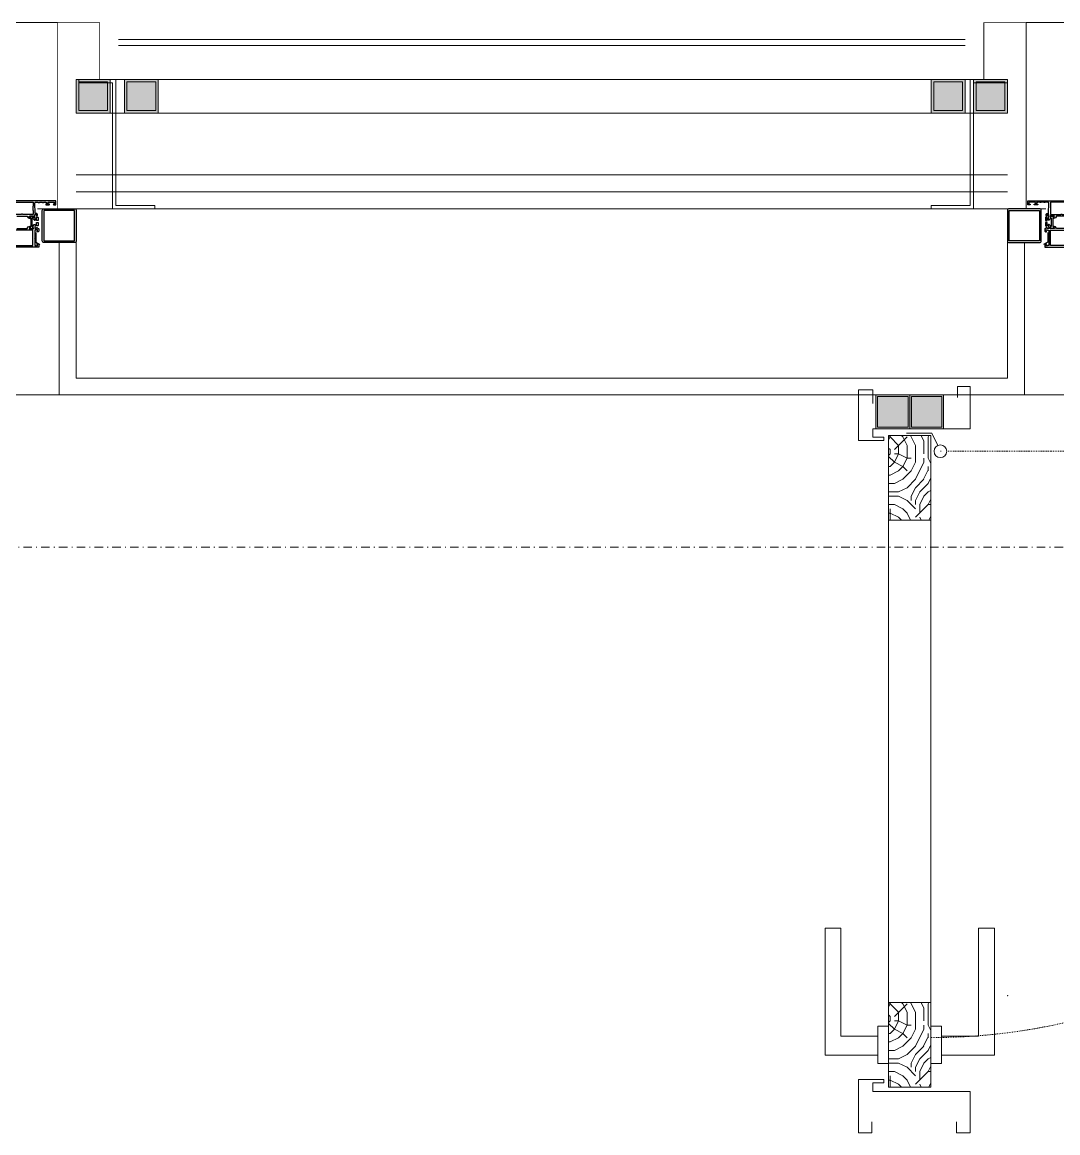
# Model space of a CAD drawing. Extents: x -1907 to 11890, y 0 to 8298.
# Drawn here: x 9538.7 to 9661, y 3676.7 to 3807.9 of the extents above; entities that cross this region are included whole.
import ezdxf

# ---------------------------------------------------------------- set-up
doc = ezdxf.new("R2010")
doc.units = 0
doc.header["$MEASUREMENT"] = 0
doc.linetypes.add('DASHDOT', pattern=[1, 0.5, -0.25, 0, -0.25])
doc.linetypes.add('DOT2', pattern=[0.125, 0, -0.125])
doc.layers.get('0').update_dxf_attribs({"color": 9, "lineweight": 9})
for name, color, linetype, lineweight in [('00', 9, 'Continuous', 9), ('06C', 9, 'Continuous', 9), ('06D', 9, 'Continuous', 9), ('09', 9, 'Continuous', 9), ('10', 9, 'Continuous', 9), ('12', 9, 'Continuous', 9), ('14', 9, 'Continuous', 9), ('20', 9, 'DOT2', 9), ('24', 9, 'DASHDOT', 9), ('33', 9, 'BATTING', 9)]:
    doc.layers.add(name, color=color, linetype=linetype, lineweight=lineweight)
doc.linetypes.add('BATTING', pattern='A,0.0001,-0.1,[134,ltypeshp.shx,S=0.1,R=0,X=-0.1,Y=0],-0.2,[134,ltypeshp.shx,S=0.1,R=180,X=0.1,Y=0],-0.1', length=0.4001)

# ---------------------------------------------------------------- blocks, each defined once
blk = doc.blocks.new('p-kapı kolu')
for points in [[(2.2, 0), (2.2, -1.25), (-2.2, -1.25), (-2.2, 0), (2.2, 0)], [(1.225, -1.25), (1.225, -7.5), (-13.775, -7.5), (-13.775, -5.625), (-1.025, -5.625), (-1.025, -5.625), (-1.025, -1.25), (1.225, -1.25)]]:
    blk.add_lwpolyline(points)
blk = doc.blocks.new('*U69')
at = {"layer": '09'}
h = blk.add_hatch(dxfattribs=at)
h.set_pattern_fill('LOGEND', color=256, scale=10, style=0)
h.set_pattern_definition([(7e-15, (-99162.212, -3118.098), (10, 10), [3, -7]), (7e-15, (-99162.212, -3117.598), (10, 10), [3, -7]), (7e-15, (-99161.712, -3116.598), (10, 10), [2, -8]), (7e-15, (-99161.212, -3115.598), (10, 10), [1.5, -8.5]), (7e-15, (-99161.212, -3114.598), (10, 10), [1, -9]), (7e-15, (-99163.712, -3113.598), (10, 10), [0.5, -2.5, 0.5, -6.5]), (7e-15, (-99162.212, -3113.098), (10, 10), [0.5, -4, 1.5, -4]), (7e-15, (-99160.212, -3112.598), (10, 10), [0.5, -0.5, 0.5, -8.5]), (7e-15, (-99160.712, -3112.098), (10, 10), [0.5, -9.5]), (7e-15, (-99161.212, -3111.098), (10, 10), [1.5, -8.5]), (7e-15, (-99161.212, -3110.098), (10, 10), [2, -8]), (7e-15, (-99161.712, -3109.098), (10, 10), [2.5, -3, 0.5, -4]), (90, (-99165.712, -3115.098), (-10, 10), [0.5, -1, 2.5, -6]), (90, (-99165.212, -3114.098), (-10, 10), [0.5, -0.5, 1.5, -7.5]), (90, (-99164.712, -3110.098), (-10, 10), [1, -9]), (90, (-99164.212, -3114.098), (-10, 10), [2, -3, 0.5, -4.5]), (90, (-99163.712, -3108.598), (-10, 10), [0.5, -9.5]), (90, (-99163.212, -3113.598), (-10, 10), [1.5, -8.5]), (90, (-99162.212, -3113.098), (-10, 10), [1, -9]), (90, (-99161.212, -3113.098), (-10, 10), [0.5, -1.5, 1.5, -6.5]), (90, (-99160.712, -3112.598), (-10, 10), [0.5, -9.5]), (90, (-99160.212, -3114.598), (-10, 10), [1.4, -8.6]), (90, (-99159.712, -3116.598), (-10, 10), [1, -9]), (90, (-99158.712, -3112.598), (-10, 10), [0.5, -9.5]), (90, (-99157.712, -3113.098), (-10, 10), [1.5, -8.5]), (90, (-99156.712, -3113.098), (-10, 10), [1.5, -8.5]), (45, (-99158.212, -3117.0976), (1e-15, 10), [0.7071, -0.7071, 0.7071, -12.0208356]), (45, (-99160.212, -3114.5976), (1e-15, 10), [1.4142, -12.7279356]), (45, (-99164.212, -3109.5976), (1e-15, 10), [1.4142, -12.7279356]), (45, (-99162.212, -3112.0976), (1e-15, 10), [1.4142, -12.7279356]), (45, (-99161.712, -3114.0976), (1e-15, 10), [1.4142, -12.7279356]), (45, (-99158.712, -3116.0976), (1e-15, 10), [1.4142, -12.7279356]), (45, (-99159.712, -3115.5976), (1e-15, 10), [2.12132, -12.0208156]), (45, (-99162.712, -3111.0976), (1e-15, 10), [0.7071, -13.4350356]), (45, (-99163.212, -3110.0976), (1e-15, 10), [0.7071, -13.4350356]), (45, (-99159.212, -3110.0976), (1e-15, 10), [0.7071, -13.4350356]), (45, (-99163.212, -3115.0976), (1e-15, 10), [0.7071, -13.4350356]), (45, (-99157.712, -3111.5976), (1e-15, 10), [0.7071, -13.4350356]), (45, (-99161.212, -3112.5976), (1e-15, 10), [0.7071, -13.4350356]), (45, (-99160.212, -3111.5976), (1e-15, 10), [0.7071, -13.4350356]), (135, (-99160.712, -3113.5976), (-10, 1e-15), [0.7071, -0.7071, 2.12132, -10.6066156]), (135, (-99159.212, -3113.5976), (-10, 1e-15), [0.7071, -13.4350356]), (135, (-99159.212, -3117.0976), (-10, 1e-15), [0.7071, -13.4350356]), (135, (-99161.212, -3114.5976), (-10, 1e-15), [0.7071, -13.4350356]), (135, (-99159.712, -3112.5976), (-10, 1e-15), [0.7071, -13.4350356]), (135, (-99162.212, -3115.0976), (-10, 1e-15), [0.7071, -13.4350356]), (135, (-99158.212, -3115.0976), (-10, 1e-15), [0.7071, -13.4350356]), (135, (-99165.212, -3118.0976), (-10, 1e-15), [0.7071, -13.4350356]), (135, (-99164.712, -3117.5976), (-10, 1e-15), [1.4142, -12.7279356]), (135, (-99164.212, -3117.0976), (-10, 1e-15), [1.4142, -12.7279356]), (135, (-99163.212, -3117.0976), (-10, 1e-15), [1.4142, -12.7279356]), (135, (-99162.712, -3116.0976), (-10, 1e-15), [1.4142, -12.7279356]), (135, (-99158.712, -3112.0976), (-10, 1e-15), [1.4142, -12.7279356]), (135, (-99156.712, -3117.0976), (-10, 1e-15), [1.4142, -12.7279356]), (135, (-99156.212, -3109.0976), (-10, 1e-15), [1.4142, -12.7279356]), (135, (-99156.212, -3110.0976), (-10, 1e-15), [1.4142, -12.7279356]), (135, (-99157.212, -3110.5976), (-10, 1e-15), [1.4142, -12.7279356]), (135, (-99164.212, -3110.5976), (-10, 1e-15), [2.12132, -12.0208156]), (135, (-99157.712, -3111.5976), (-10, 1e-15), [2.12132, -12.0208156]), (26.565051, (-99163.212, -3108.5976), (10, 4e-09), [1.118, -21.2426798]), (26.565051, (-99163.212, -3113.5976), (10, 4e-09), [1.118, -21.2426798]), (26.565051, (-99162.212, -3110.5976), (10, 4e-09), [1.118, -21.2426798]), (26.565051, (-99159.212, -3117.5976), (10, 4e-09), [1.118, -21.2426798]), (26.565051, (-99159.712, -3116.5976), (10, 4e-09), [1.118, -21.2426798]), (26.565051, (-99162.712, -3114.5976), (10, 4e-09), [1.118, -21.2426798]), (26.565051, (-99162.712, -3109.5976), (10, 4e-09), [1.118, -21.2426798]), (26.565051, (-99159.712, -3112.5976), (10, 4e-09), [2.236, -20.1246798]), (63.434949, (-99159.712, -3111.0976), (5e-10, 10), [1.118, -21.2426798]), (63.434949, (-99158.212, -3114.0976), (5e-10, 10), [1.118, -21.2426798]), (63.434949, (-99163.212, -3112.0976), (5e-10, 10), [1.118, -21.2426798]), (63.434949, (-99165.212, -3111.5976), (5e-10, 10), [1.118, -21.2426798]), (63.434949, (-99159.212, -3113.5976), (5e-10, 10), [1.118, -21.2426798]), (63.434949, (-99160.212, -3113.5976), (5e-10, 10), [1.118, -21.2426798]), (63.434949, (-99164.212, -3112.0976), (5e-10, 10), [2.236, -20.1246798]), (63.434949, (-99156.712, -3115.5976), (5e-10, 10), [2.236, -20.1246798]), (63.434949, (-99157.712, -3115.0976), (5e-10, 10), [2.236, -20.1246798]), (116.565051, (-99165.712, -3116.5976), (-4e-09, 10), [1.118, -21.2426798]), (116.565051, (-99165.712, -3111.0976), (-4e-09, 10), [1.118, -21.2426798]), (116.565051, (-99163.712, -3118.0976), (-4e-09, 10), [1.118, -21.2426798]), (116.565051, (-99164.712, -3109.0976), (-4e-09, 10), [1.118, -21.2426798]), (116.565051, (-99163.712, -3115.0976), (-4e-09, 10), [1.118, -21.2426798]), (116.565051, (-99161.712, -3114.0976), (-4e-09, 10), [1.118, -21.2426798]), (116.565051, (-99160.712, -3112.0976), (-4e-09, 10), [1.118, -21.2426798]), (116.565051, (-99165.212, -3116.0976), (3.21e-06, 10.0000016), [1.118, -21.2426798]), (116.565051, (-99162.712, -3114.5976), (-4e-09, 10), [1.118, -21.2426798]), (116.565051, (-99159.712, -3115.5976), (-4e-09, 10), [1.118, -21.2426798]), (116.565051, (-99158.712, -3114.5976), (-4e-09, 10), [1.118, -21.2426798]), (116.565051, (-99156.712, -3111.5976), (-4e-09, 10), [1.118, -21.2426798]), (116.565051, (-99164.212, -3108.5976), (-4e-09, 10), [1.118, -21.2426798]), (116.565051, (-99165.712, -3109.0976), (-4e-09, 10), [2.236, -20.1246798]), (116.565051, (-99164.212, -3116.0976), (-4e-09, 10), [2.236, -20.1246798]), (153.434949, (-99165.712, -3117.5976), (-10, 5e-10), [1.118, -21.2426798]), (153.434949, (-99157.212, -3118.0976), (-10, 5e-10), [1.118, -21.2426798]), (153.434949, (-99157.712, -3113.0976), (-10, 5e-10), [1.118, -21.2426798]), (153.434949, (-99161.712, -3116.5976), (-10, 5e-10), [1.118, -21.2426798]), (153.434949, (-99162.212, -3117.5976), (-10, 5e-10), [1.118, -21.2426798]), (153.434949, (-99161.212, -3115.5976), (-10, 5e-10), [1.118, -21.2426798]), (153.434949, (-99158.212, -3109.5976), (-10, 5e-10), [1.118, -21.2426798]), (153.434949, (-99157.212, -3109.0976), (-10, 5e-10), [2.236, -20.1246798])])
h.paths.add_polyline_path([(3.3, -4.8), (-1.71, -4.8), (-1.71, -14.8), (3.3, -14.8)])
h = blk.add_hatch(dxfattribs=at)
h.set_pattern_fill('LOGEND', color=256, scale=10, style=0)
h.set_pattern_definition([(7e-15, (-99162.212, -3185.098), (10, 10), [3, -7]), (7e-15, (-99162.212, -3184.598), (10, 10), [3, -7]), (7e-15, (-99161.712, -3183.598), (10, 10), [2, -8]), (7e-15, (-99161.212, -3182.598), (10, 10), [1.5, -8.5]), (7e-15, (-99161.212, -3181.598), (10, 10), [1, -9]), (7e-15, (-99163.712, -3180.598), (10, 10), [0.5, -2.5, 0.5, -6.5]), (7e-15, (-99162.212, -3180.098), (10, 10), [0.5, -4, 1.5, -4]), (7e-15, (-99160.212, -3179.598), (10, 10), [0.5, -0.5, 0.5, -8.5]), (7e-15, (-99160.712, -3179.098), (10, 10), [0.5, -9.5]), (7e-15, (-99161.212, -3178.098), (10, 10), [1.5, -8.5]), (7e-15, (-99161.212, -3177.098), (10, 10), [2, -8]), (7e-15, (-99161.712, -3176.098), (10, 10), [2.5, -3, 0.5, -4]), (90, (-99165.712, -3182.098), (-10, 10), [0.5, -1, 2.5, -6]), (90, (-99165.212, -3181.098), (-10, 10), [0.5, -0.5, 1.5, -7.5]), (90, (-99164.712, -3177.098), (-10, 10), [1, -9]), (90, (-99164.212, -3181.098), (-10, 10), [2, -3, 0.5, -4.5]), (90, (-99163.712, -3175.598), (-10, 10), [0.5, -9.5]), (90, (-99163.212, -3180.598), (-10, 10), [1.5, -8.5]), (90, (-99162.212, -3180.098), (-10, 10), [1, -9]), (90, (-99161.212, -3180.098), (-10, 10), [0.5, -1.5, 1.5, -6.5]), (90, (-99160.712, -3179.598), (-10, 10), [0.5, -9.5]), (90, (-99160.212, -3181.598), (-10, 10), [1.4, -8.6]), (90, (-99159.712, -3183.598), (-10, 10), [1, -9]), (90, (-99158.712, -3179.598), (-10, 10), [0.5, -9.5]), (90, (-99157.712, -3180.098), (-10, 10), [1.5, -8.5]), (90, (-99156.712, -3180.098), (-10, 10), [1.5, -8.5]), (45, (-99158.212, -3184.0976), (1e-15, 10), [0.7071, -0.7071, 0.7071, -12.0208356]), (45, (-99160.212, -3181.5976), (1e-15, 10), [1.4142, -12.7279356]), (45, (-99164.212, -3176.5976), (1e-15, 10), [1.4142, -12.7279356]), (45, (-99162.212, -3179.0976), (1e-15, 10), [1.4142, -12.7279356]), (45, (-99161.712, -3181.0976), (1e-15, 10), [1.4142, -12.7279356]), (45, (-99158.712, -3183.0976), (1e-15, 10), [1.4142, -12.7279356]), (45, (-99159.712, -3182.5976), (1e-15, 10), [2.12132, -12.0208156]), (45, (-99162.712, -3178.0976), (1e-15, 10), [0.7071, -13.4350356]), (45, (-99163.212, -3177.0976), (1e-15, 10), [0.7071, -13.4350356]), (45, (-99159.212, -3177.0976), (1e-15, 10), [0.7071, -13.4350356]), (45, (-99163.212, -3182.0976), (1e-15, 10), [0.7071, -13.4350356]), (45, (-99157.712, -3178.5976), (1e-15, 10), [0.7071, -13.4350356]), (45, (-99161.212, -3179.5976), (1e-15, 10), [0.7071, -13.4350356]), (45, (-99160.212, -3178.5976), (1e-15, 10), [0.7071, -13.4350356]), (135, (-99160.712, -3180.5976), (-10, 1e-15), [0.7071, -0.7071, 2.12132, -10.6066156]), (135, (-99159.212, -3180.5976), (-10, 1e-15), [0.7071, -13.4350356]), (135, (-99159.212, -3184.0976), (-10, 1e-15), [0.7071, -13.4350356]), (135, (-99161.212, -3181.5976), (-10, 1e-15), [0.7071, -13.4350356]), (135, (-99159.712, -3179.5976), (-10, 1e-15), [0.7071, -13.4350356]), (135, (-99162.212, -3182.0976), (-10, 1e-15), [0.7071, -13.4350356]), (135, (-99158.212, -3182.0976), (-10, 1e-15), [0.7071, -13.4350356]), (135, (-99165.212, -3185.0976), (-10, 1e-15), [0.7071, -13.4350356]), (135, (-99164.712, -3184.5976), (-10, 1e-15), [1.4142, -12.7279356]), (135, (-99164.212, -3184.0976), (-10, 1e-15), [1.4142, -12.7279356]), (135, (-99163.212, -3184.0976), (-10, 1e-15), [1.4142, -12.7279356]), (135, (-99162.712, -3183.0976), (-10, 1e-15), [1.4142, -12.7279356]), (135, (-99158.712, -3179.0976), (-10, 1e-15), [1.4142, -12.7279356]), (135, (-99156.712, -3184.0976), (-10, 1e-15), [1.4142, -12.7279356]), (135, (-99156.212, -3176.0976), (-10, 1e-15), [1.4142, -12.7279356]), (135, (-99156.212, -3177.0976), (-10, 1e-15), [1.4142, -12.7279356]), (135, (-99157.212, -3177.5976), (-10, 1e-15), [1.4142, -12.7279356]), (135, (-99164.212, -3177.5976), (-10, 1e-15), [2.12132, -12.0208156]), (135, (-99157.712, -3178.5976), (-10, 1e-15), [2.12132, -12.0208156]), (26.565051, (-99163.212, -3175.5976), (10, 4e-09), [1.118, -21.2426798]), (26.565051, (-99163.212, -3180.5976), (10, 4e-09), [1.118, -21.2426798]), (26.565051, (-99162.212, -3177.5976), (10, 4e-09), [1.118, -21.2426798]), (26.565051, (-99159.212, -3184.5976), (10, 4e-09), [1.118, -21.2426798]), (26.565051, (-99159.712, -3183.5976), (10, 4e-09), [1.118, -21.2426798]), (26.565051, (-99162.712, -3181.5976), (10, 4e-09), [1.118, -21.2426798]), (26.565051, (-99162.712, -3176.5976), (10, 4e-09), [1.118, -21.2426798]), (26.565051, (-99159.712, -3179.5976), (10, 4e-09), [2.236, -20.1246798]), (63.434949, (-99159.712, -3178.0976), (5e-10, 10), [1.118, -21.2426798]), (63.434949, (-99158.212, -3181.0976), (5e-10, 10), [1.118, -21.2426798]), (63.434949, (-99163.212, -3179.0976), (5e-10, 10), [1.118, -21.2426798]), (63.434949, (-99165.212, -3178.5976), (5e-10, 10), [1.118, -21.2426798]), (63.434949, (-99159.212, -3180.5976), (5e-10, 10), [1.118, -21.2426798]), (63.434949, (-99160.212, -3180.5976), (5e-10, 10), [1.118, -21.2426798]), (63.434949, (-99164.212, -3179.0976), (5e-10, 10), [2.236, -20.1246798]), (63.434949, (-99156.712, -3182.5976), (5e-10, 10), [2.236, -20.1246798]), (63.434949, (-99157.712, -3182.0976), (5e-10, 10), [2.236, -20.1246798]), (116.565051, (-99165.712, -3183.5976), (-4e-09, 10), [1.118, -21.2426798]), (116.565051, (-99165.712, -3178.0976), (-4e-09, 10), [1.118, -21.2426798]), (116.565051, (-99163.712, -3185.0976), (-4e-09, 10), [1.118, -21.2426798]), (116.565051, (-99164.712, -3176.0976), (-4e-09, 10), [1.118, -21.2426798]), (116.565051, (-99163.712, -3182.0976), (-4e-09, 10), [1.118, -21.2426798]), (116.565051, (-99161.712, -3181.0976), (-4e-09, 10), [1.118, -21.2426798]), (116.565051, (-99160.712, -3179.0976), (-4e-09, 10), [1.118, -21.2426798]), (116.565051, (-99165.212, -3183.0976), (3.21e-06, 10.0000016), [1.118, -21.2426798]), (116.565051, (-99162.712, -3181.5976), (-4e-09, 10), [1.118, -21.2426798]), (116.565051, (-99159.712, -3182.5976), (-4e-09, 10), [1.118, -21.2426798]), (116.565051, (-99158.712, -3181.5976), (-4e-09, 10), [1.118, -21.2426798]), (116.565051, (-99156.712, -3178.5976), (-4e-09, 10), [1.118, -21.2426798]), (116.565051, (-99164.212, -3175.5976), (-4e-09, 10), [1.118, -21.2426798]), (116.565051, (-99165.712, -3176.0976), (-4e-09, 10), [2.236, -20.1246798]), (116.565051, (-99164.212, -3183.0976), (-4e-09, 10), [2.236, -20.1246798]), (153.434949, (-99165.712, -3184.5976), (-10, 5e-10), [1.118, -21.2426798]), (153.434949, (-99157.212, -3185.0976), (-10, 5e-10), [1.118, -21.2426798]), (153.434949, (-99157.712, -3180.0976), (-10, 5e-10), [1.118, -21.2426798]), (153.434949, (-99161.712, -3183.5976), (-10, 5e-10), [1.118, -21.2426798]), (153.434949, (-99162.212, -3184.5976), (-10, 5e-10), [1.118, -21.2426798]), (153.434949, (-99161.212, -3182.5976), (-10, 5e-10), [1.118, -21.2426798]), (153.434949, (-99158.212, -3176.5976), (-10, 5e-10), [1.118, -21.2426798]), (153.434949, (-99157.212, -3176.0976), (-10, 5e-10), [2.236, -20.1246798])])
h.paths.add_polyline_path([(3.3, -71.8), (-1.71, -71.8), (-1.71, -81.8), (3.3, -81.8)])
at = {"layer": '10'}
for points in [[(5.16, -1), (5.16, 0.6), (6.86, 0.6), (6.86, -5.4), (3.86, -5.4), (3.86, -5), (5.16, -5), (5.16, -4), (-6.34, -4), (-6.34, 1), (-4.84, 1), (-4.84, -0.3)], [(1.17, -4.5), (-1.83, -4.5), (-2.51, -5.97)], [(5.26, -85.9), (5.26, -87.2), (6.86, -87.2), (6.86, -80.9), (3.86, -80.9), (3.86, -81.3), (5.16, -81.3), (5.16, -82.3), (-6.34, -82.3), (-6.34, -87.2), (-4.74, -87.2), (-4.74, -85.9)]]:
    blk.add_lwpolyline(points, dxfattribs=at)
blk.add_circle((-2.83, -6.65), 0.75, dxfattribs=at)
at = {"layer": '12'}
for points in [[(3.3, -4.8), (3.3, -14.8), (-1.7, -14.8), (-1.7, -4.8)], [(3.3, -71.8), (-1.7, -71.8), (-1.7, -14.8), (3.3, -14.8)], [(3.3, -71.8), (3.3, -81.8), (-1.7, -81.8), (-1.7, -71.8)]]:
    blk.add_lwpolyline(points, close=True, dxfattribs=at)
at = {"layer": '20', "ltscale": 20}
for points in [[(-2.83, -6.65), (-72.83, -6.65)], [(-72.83, -6.65), (-3.58, -6.65)]]:
    blk.add_lwpolyline(points, dxfattribs=at)
at = {"layer": '20', "ltscale": 0.2}
blk.add_lwpolyline([(-72.83, -6.65), (-3.58, -6.65)], dxfattribs=at)
blk.add_arc((-1.7, -4.8), 71.15, 181.4899, 270, dxfattribs=at)
at = {"layer": '06C', "extrusion": (0, 0, -1), "xscale": -1, "zscale": -1, "rotation": 90}
blk.add_blockref('p-kapı kolu', (1.7, -76.8), dxfattribs=at)
at = {"layer": '06C', "xscale": -1, "rotation": 90}
blk.add_blockref('p-kapı kolu', (3.3, -76.8), dxfattribs=at)
blk = doc.blocks.new('p-profil-birim')
h = blk.add_hatch(color=255)
h.dxf.hatch_style = 1
h.paths.add_polyline_path([(0, 0), (10, 0), (10, 10), (0, 10)])
blk.add_lwpolyline([(0, 0), (10, 0), (10, 10), (0, 10)], close=True)
at = {"layer": '10'}
for points in [[(0, 10), (10, 10), (10, 0), (0, 0)], [(0, 10), (10, 10), (10, 0), (0, 0)], [(0, 0), (10, 0), (10, 10), (0, 10)], [(0.5, 9.5), (9.5, 9.5), (9.5, 0.5), (0.5, 0.5)]]:
    blk.add_lwpolyline(points, close=True, dxfattribs=at)
blk = doc.blocks.new('p-s-profil')
at = {"layer": '10'}
blk.add_lwpolyline([(9, 15.3), (4.6, 15.3), (4.6, 0.4), (0, 0.4), (0, 0), (5, 0), (5, 14.9), (9, 14.9), (9, 15.3)], dxfattribs=at)
blk.add_lwpolyline([(9, 15.3), (4.6, 15.3), (4.6, 0.4), (0, 0.4), (0, 0), (5, 0), (5, 14.9), (9, 14.9), (9, 15.3)], dxfattribs=at)
blk = doc.blocks.new('p-kutu_profil_40x40')
h = blk.add_hatch(color=256)
h.dxf.hatch_style = 1
h.paths.add_polyline_path([(0, 0), (4, 0), (4, 4), (0, 4)])
h = blk.add_hatch(color=255)
h.dxf.hatch_style = 1
h.paths.add_polyline_path([(0, 0), (4, 0), (4, 4), (0, 4)])
blk.add_lwpolyline([(0, 0), (4, 0), (4, 4), (0, 4)], close=True)
at = {"layer": '10'}
for points in [[(0, 4), (4, 4), (4, 0), (0, 0)], [(0, 4), (4, 4), (4, 0), (0, 0)], [(0, 0), (4, 0), (4, 4), (0, 4)], [(0.3, 3.7), (3.7, 3.7), (3.7, 0.3), (0.3, 0.3)], [(0.3, 3.7), (3.7, 3.7), (3.7, 0.3), (0.3, 0.3)]]:
    blk.add_lwpolyline(points, close=True, dxfattribs=at)
blk = doc.blocks.new('P-DOG-PORSCHE')
at = {"layer": '06D'}
for points in [[(-117.78, 24), (-2.22, 24)], [(-118, -20), (-2, -20)]]:
    blk.add_lwpolyline(points, dxfattribs=at)
at = {"layer": '06D', "lineweight": 25, "ltscale": 0.5}
blk.add_lwpolyline([(-5.36, -0.02, -0.131652), (-5.37, -0.07), (-5.48, -0.25, 0.131652), (-5.49, -0.27), (-5.49, -0.29, 0.414214), (-5.46, -0.32), (-5.1, -0.32, 0.414214), (-5.07, -0.29), (-5.07, -0.27, 0.131652), (-5.07, -0.25), (-5.18, -0.07, -0.131652), (-5.19, -0.02), (-5.19, 0.83, -0.131652), (-5.18, 0.88), (-5.07, 1.07, 0.131652), (-5.07, 1.08), (-5.07, 1.11, 0.414214), (-5.1, 1.14), (-5.46, 1.14, 0.414214), (-5.49, 1.11), (-5.49, 1.08, 0.131652), (-5.48, 1.07), (-5.37, 0.88, -0.131652), (-5.36, 0.83)], format="xyb", close=True, dxfattribs=at)
at = {"layer": '10', "lineweight": 25, "ltscale": 0.5}
for p, q in [((-4.78, -0.81), (-4.78, -0.99)), ((-4.78, -0.99), (-4.78, -1.95)), ((-4.78, -1.95), (-4.28, -2.22))]:
    blk.add_line(p, q, dxfattribs=at)
at = {"layer": '10', "const_width": 0.1}
blk.add_lwpolyline([(4.78, 17.3), (2.78, 17.3), (2.78, 24), (-2.22, 24), (-2.22, 2), (-4.57, 2)], dxfattribs=at)
at = {"layer": '10', "lineweight": 25, "ltscale": 0.5}
for points in [[(-7, 1.14), (-5.8, 1.14), (-5.67, 0.94), (-5.43, 0.85, 0.859449), (-5.4, 0.88), (-5.56, 1.14), (-5.09, 1.14, -1.229391), (-5.04, 1.11), (-5.09, 0.93, -0.283637), (-5.11, 0.91, 0.607471), (-5.12, 0.85), (-4.95, 0.68), (-4.93, 0.66, 0.700084), (-4.83, 0.74), (-4.9, 1), (-4.9, 1.3, -0.414214), (-4.87, 1.33), (-4.73, 1.33, -0.414214), (-4.7, 1.3), (-4.7, 1.15, 0.414214), (-4.69, 1.14), (-4.68, 1.14, 0.414214), (-4.58, 1.24), (-4.58, 1.33, 0.414214), (-4.7, 1.45), (-4.82, 1.45, -0.403083), (-4.85, 1.48), (-4.89, 2.67, -0.425337), (-4.79, 2.77), (-4.47, 2.77), (-4.47, 2.76), (-4.32, 2.76), (-4.32, 2.77), (-3.99, 2.77), (-3.99, 2.76), (-3.84, 2.76), (-3.84, 2.77), (-3.58, 2.77), (-3.58, 2.76), (-3.45, 2.76), (-3.45, 2.59, -0.414214), (-3.48, 2.56), (-3.58, 2.56), (-3.58, 2.51, 0.414214), (-3.53, 2.46), (-3.22, 2.46, 0.414214), (-3.15, 2.53), (-3.15, 2.55, 0.414214), (-3.16, 2.56), (-3.26, 2.56, -0.414214), (-3.31, 2.61), (-3.31, 2.73, -0.414214), (-3.26, 2.78), (-2.59, 2.78, -0.414214), (-2.54, 2.73), (-2.54, 2.61, -0.414214), (-2.59, 2.56), (-2.69, 2.56, 0.414214), (-2.7, 2.55), (-2.7, 2.53, 0.414214), (-2.63, 2.46), (-2.41, 2.46, 0.414214), (-2.4, 2.47), (-2.4, 2.95, 0.414214), (-2.41, 2.96), (-10.39, 2.96, 0.414214)], [(-4.48, -0.34, -0.414222), (-4.4, -0.42), (-4.4, -0.59, -0.414214), (-4.55, -0.74), (-4.59, -0.74, -0.414214), (-4.6, -0.73), (-4.6, -0.66, -0.366034), (-4.57, -0.64, 0.365977), (-4.55, -0.61), (-4.55, -0.52, 0.414214), (-4.58, -0.49), (-4.69, -0.49, 0.365977), (-4.72, -0.51, -0.365977), (-4.75, -0.54), (-4.87, -0.54, 0.414214), (-4.9, -0.57), (-4.9, -1.41), (-4.93, -1.44), (-4.9, -1.47), (-4.9, -2.31, 0.414214), (-4.87, -2.34), (-4.75, -2.34, -0.365977), (-4.72, -2.36, 0.365977), (-4.69, -2.39), (-4.58, -2.39, 0.414214), (-4.55, -2.36), (-4.55, -2.27, 0.365977), (-4.57, -2.24, -0.366034), (-4.6, -2.21), (-4.6, -2.15, -0.414214), (-4.59, -2.14), (-4.55, -2.14, -0.414214), (-4.4, -2.29), (-4.4, -2.53, -0.414214), (-4.41, -2.54), (-8.39, -2.54, -0.414214)], [(-7, -0.34), (-5.8, -0.34), (-5.67, -0.14), (-5.42, -0.04, -0.713664), (-5.4, -0.07), (-5.56, -0.34), (-5.09, -0.34, 1.229391), (-5.04, -0.31), (-5.09, -0.12, 0.283637), (-5.11, -0.1, -0.607471), (-5.12, -0.04), (-4.95, 0.13), (-4.93, 0.15, -0.700084), (-4.83, 0.07), (-4.9, -0.19), (-4.9, -0.31, 0.414214), (-4.87, -0.34), (-4.73, -0.34, 0.414214), (-4.7, -0.31), (-4.7, -0.2, -0.414214), (-4.69, -0.19), (-4.68, -0.19, -0.414214), (-4.58, -0.29), (-4.58, -0.31, 0.414214), (-4.55, -0.34), (-4.48, -0.34)]]:
    blk.add_lwpolyline(points, format="xyb", dxfattribs=at)
for points in [[(-7.71, 1.33), (-7.71, 1.8), (-7.7, 1.8), (-7.7, 2.3), (-7.71, 2.3), (-7.71, 2.77), (-5.09, 2.77), (-5.09, 2.3), (-5.1, 2.3), (-5.1, 1.8), (-5.09, 1.8), (-5.09, 1.33), (-6.32, 1.33), (-6.32, 1.35), (-6.47, 1.35), (-6.47, 1.33)], [(-0.2, -1.8), (-0.2, 1.8), (-3.8, 1.8), (-3.8, -1.8)], [(-7.7, -0.54), (-7.7, -2.34), (-5.1, -2.34), (-5.1, -0.54)]]:
    blk.add_lwpolyline(points, close=True, dxfattribs=at)
for points in [[(0, -1.8, -0.414214), (-0.2, -2), (-3.8, -2, -0.414214), (-4, -1.8), (-4, 1.8, -0.414214), (-3.8, 2), (-0.2, 2, -0.414214), (0, 1.8)], [(-4.5, 0.64, -0.414214), (-4.53, 0.61), (-4.66, 0.61, -0.414214), (-4.69, 0.64), (-4.69, 0.98, -0.414214), (-4.66, 1.01), (-4.53, 1.01, -0.414214), (-4.5, 0.98)], [(-4.5, 0.02, -0.414214), (-4.53, -0.01), (-4.66, -0.01, -0.414214), (-4.69, 0.02), (-4.69, 0.36, -0.414214), (-4.66, 0.39), (-4.53, 0.39, -0.414214), (-4.5, 0.36)]]:
    blk.add_lwpolyline(points, format="xyb", close=True, dxfattribs=at)
at = {"layer": '14'}
blk.add_lwpolyline([(-2, -20), (-2, -2)], dxfattribs=at)

msp = doc.modelspace()

# ---------------------------------------------------------------- linework, layer by layer
at = {"layer": '00'}
msp.add_lwpolyline([(9545.06, 3765.87), (9655.06, 3765.87), (9655.06, 3785.87), (9545.06, 3785.87), (9545.06, 3765.87)], close=True, dxfattribs=at)
at = {"layer": '06D'}
for points in [[(9655.06, 3801.17), (9545.06, 3801.17)], [(9655.06, 3797.17), (9545.06, 3797.17)], [(9655.06, 3789.87), (9545.06, 3789.87)], [(9655.46, 3785.87), (9544.66, 3785.87)]]:
    msp.add_lwpolyline(points, dxfattribs=at)
at = {"layer": '10'}
for points in [[(9650.06, 3805.87), (9550.06, 3805.87)], [(9650.06, 3805.17), (9550.06, 3805.17)]]:
    msp.add_lwpolyline(points, dxfattribs=at)
msp.add_point((9655.09, 3692.88), dxfattribs=at)
at = {"layer": '14'}
msp.add_lwpolyline([(9543.06, 3763.87), (9657.06, 3763.87)], dxfattribs=at)
at = {"layer": '24', "ltscale": 2}
msp.add_lwpolyline([(7012.53, 3745.87), (10535.06, 3745.87)], dxfattribs=at)
at = {"layer": '33', "ltscale": 0.2, "flags": 128}
msp.add_lwpolyline([(9655.06, 3787.87), (9545.06, 3787.87)], dxfattribs=at)

# ---------------------------------------------------------------- block references
for name, p in [('P-DOG-PORSCHE', (9545.06, 3783.87)), ('p-kutu_profil_40x40', (9545.06, 3797.17)), ('p-kutu_profil_40x40', (9550.76, 3797.17)), ('p-s-profil', (9646.06, 3785.87)), ('p-kutu_profil_40x40', (9646.06, 3797.17)), ('p-kutu_profil_40x40', (9651.06, 3797.17))]:
    msp.add_blockref(name, p)
at = {"xscale": -1}
for name, p in [('P-DOG-PORSCHE', (9655.06, 3783.87)), ('p-s-profil', (9554.36, 3785.87))]:
    msp.add_blockref(name, p, dxfattribs=at)
at = {"layer": '10', "xscale": -1}
msp.add_blockref('*U69', (9644.32, 3763.87), dxfattribs=at)
at = {"layer": '10', "xscale": 0.4, "yscale": 0.4}
for p in [(9639.52, 3759.87), (9643.52, 3759.87)]:
    msp.add_blockref('p-profil-birim', p, dxfattribs=at)

doc.saveas('drawing.dxf')
